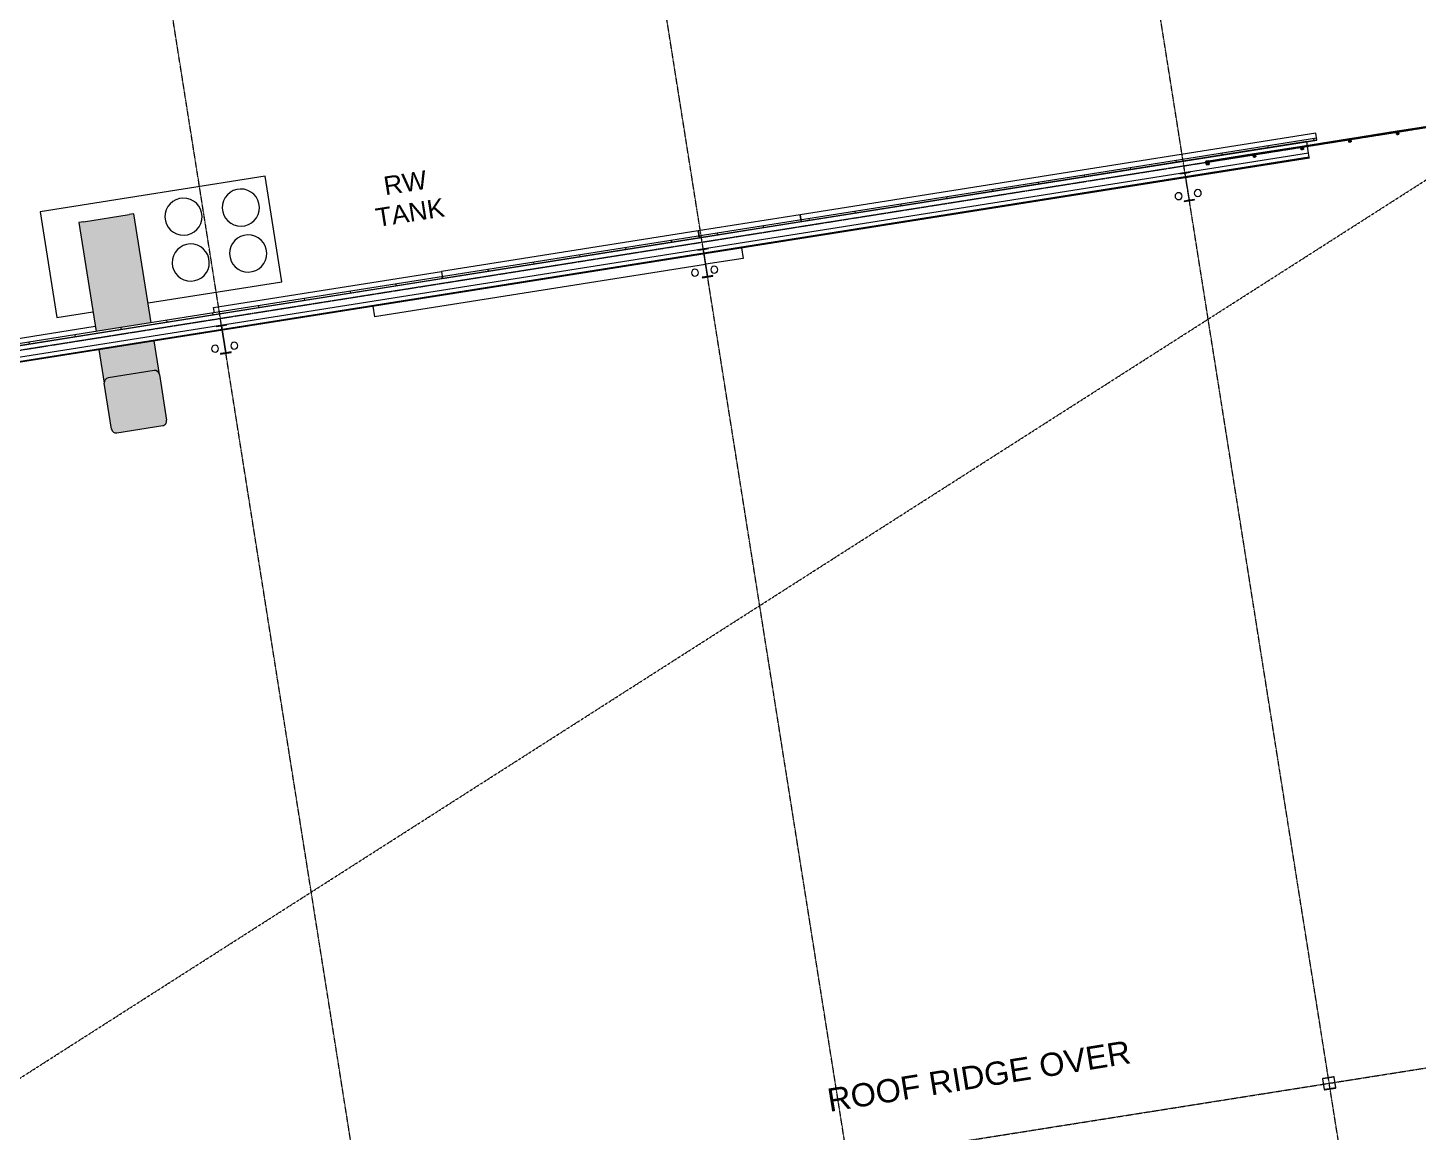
# Model space of a CAD drawing. Header units: millimetres. Extents: x -2355779 to -2216356, y 3874558 to 4068437.
# Drawn here: x -2267916 to -2237985, y 4030861 to 4054641 of the extents above; entities that cross this region are included whole.
import ezdxf

# ---------------------------------------------------------------- set-up
doc = ezdxf.new("R2010")
doc.units = ezdxf.units.MM
for name, pattern in [('Dash Tight', [1.2, 0.6, -0.6]), ('Grid Line', [21, 12, -3, 3, -3]), ('Overhead', [4, 2.5, -1.5])]:
    doc.linetypes.add(name, pattern=pattern)
for name, color, linetype, lineweight in [('A-DETL', 90, 'Continuous', 18), ('A-DETL-GENF', 92, 'Continuous', 5), ('A-FLOR-OVHD', 1, 'Overhead', 13), ('A-GENM', 13, 'Continuous', 5), ('A-GLAZ-CURT', 52, 'Continuous', 5), ('A-GLAZ-CWMG', 51, 'Continuous', 5), ('A-WALL', 113, 'Continuous', 5), ('A-WALL-FNSH', 113, 'Continuous', 13), ('A-WALL-PATT', 111, 'Continuous', 13), ('G-ANNO-TEXT', 231, 'Continuous', 5), ('P-SANR-FIXT', 6, 'Continuous', 5), ('S-BEAM', 12, 'Continuous', 5), ('S-COLS', 52, 'Continuous', 5), ('S-GRID', 1, 'Continuous', 5)]:
    doc.layers.add(name, color=color, linetype=linetype, lineweight=lineweight)
doc.styles.add('Arial', font='arial.ttf', dxfattribs={"height": 500})
doc.styles.add('Arial_3', font='arial.ttf', dxfattribs={"height": 400})
pattern_1 = [(270, (0, 0.5), (-15, -9e-16), [])]

# ---------------------------------------------------------------- blocks, each defined once
blk = doc.blocks.new('Structural Framing 14 - Structural Framing 1-1145661-GA - Part B 6m')
at = {"layer": 'S-BEAM', "lineweight": 13}
for p, q in [((-2242892, 4051539), (-2243119, 4051503)), ((-2243119, 4051503), (-2243118, 4051493)), ((-2243118, 4051493), (-2243009, 4051510)), ((-2243009, 4051510), (-2242917, 4050927)), ((-2242999, 4051512), (-2242891, 4051529)), ((-2242907, 4050929), (-2242999, 4051512)), ((-2242891, 4051529), (-2242892, 4051539)), ((-2242917, 4050927), (-2243026, 4050910)), ((-2243026, 4050910), (-2243024, 4050900)), ((-2243024, 4050900), (-2242797, 4050936)), ((-2242798, 4050946), (-2242907, 4050929)), ((-2242797, 4050936), (-2242798, 4050946))]:
    blk.add_line(p, q, dxfattribs=at)
blk = doc.blocks.new('Mechanical - Condensers - Mechanical - Condensers-1249279-GA - Part B 6m')
at = {"layer": 'A-GENM'}
h = blk.add_hatch(color=256, dxfattribs=at)
h.paths.add_polyline_path([(-2266187, 4047104), (-2265199, 4047261), (-2265298, 4047885), (-2266285, 4047728), (-2266198, 4047177)])
h.paths.add_polyline_path([(-2266347, 4048117), (-2265359, 4048274), (-2265731, 4050619), (-2266718, 4050462), (-2266358, 4048186)])
h = blk.add_hatch(color=256, dxfattribs=at)
h.paths.add_polyline_path([(-2265084, 4047177), (-2265199, 4047900), (-2265298, 4047885), (-2265199, 4047260), (-2265170, 4047260), (-2265147, 4047255), (-2265124, 4047243), (-2265106, 4047225), (-2265092, 4047202)])
h.paths.add_polyline_path([(-2265359, 4048274), (-2265261, 4048289), (-2265632, 4050634), (-2265731, 4050619), (-2265370, 4048342)])
h = blk.add_hatch(color=256, dxfattribs=at)
h.paths.add_polyline_path([(-2266270, 4046990), (-2266270, 4047019), (-2266264, 4047041), (-2266252, 4047064), (-2266234, 4047083), (-2266212, 4047097), (-2266187, 4047104), (-2266285, 4047728), (-2266384, 4047713), (-2266270, 4046994)])
h.paths.add_polyline_path([(-2266446, 4048102), (-2266347, 4048117), (-2266718, 4050462), (-2266817, 4050447), (-2266459, 4048186)])
blk.add_hatch(color=256, dxfattribs=at).paths.add_polyline_path([(-2266025, 4045918), (-2265999, 4045919), (-2265011, 4046075), (-2264986, 4046083), (-2264964, 4046096), (-2264946, 4046115), (-2264933, 4046138), (-2264927, 4046164), (-2264928, 4046190), (-2265084, 4047177), (-2265092, 4047202), (-2265106, 4047225), (-2265124, 4047243), (-2265147, 4047255), (-2265173, 4047261), (-2265199, 4047260), (-2266187, 4047104), (-2266212, 4047097), (-2266234, 4047083), (-2266252, 4047064), (-2266264, 4047041), (-2266270, 4047016), (-2266270, 4046990), (-2266113, 4046002), (-2266106, 4045977), (-2266092, 4045955), (-2266073, 4045937), (-2266050, 4045924)])
for p, q in [((-2262808, 4051444), (-2267648, 4050677)), ((-2262448, 4049172), (-2262808, 4051444)), ((-2267648, 4050677), (-2267288, 4048405)), ((-2266718, 4050462), (-2265731, 4050619)), ((-2265632, 4050634), (-2265731, 4050619)), ((-2265261, 4048289), (-2265632, 4050634)), ((-2266718, 4050462), (-2266817, 4050447)), ((-2266817, 4050447), (-2266446, 4048102)), ((-2265328, 4048716), (-2262448, 4049172)), ((-2267288, 4048405), (-2266513, 4048528)), ((-2265084, 4047177), (-2265199, 4047900)), ((-2266384, 4047713), (-2266270, 4046990)), ((-2265199, 4047260), (-2266187, 4047104)), ((-2266113, 4046002), (-2266270, 4046990)), ((-2265084, 4047177), (-2264928, 4046190)), ((-2265999, 4045919), (-2265011, 4046075))]:
    blk.add_line(p, q, dxfattribs=at)
for centre, radius, start, end in [((-2263330, 4050769), 400, 350.0003, 170.0003), ((-2264564, 4050574), 400, 350.0003, 170.0003), ((-2263330, 4050769), 400, 170.0003, 350.0003), ((-2264564, 4050574), 400, 170.0003, 350.0003), ((-2264408, 4049586), 400, 350.0003, 170.0003), ((-2263173, 4049782), 400, 350.0003, 170.0003), ((-2264408, 4049586), 400, 170.0003, 350.0003), ((-2263173, 4049782), 400, 170.0003, 350.0003), ((-2265183, 4047162), 100, 9.0003, 99.0003), ((-2266171, 4047005), 100, 99.0003, 189.0003), ((-2265027, 4046174), 100, 279.0003, 9.0003), ((-2266015, 4046018), 100, 189.0003, 279.0003)]:
    blk.add_arc(centre, radius, start, end, dxfattribs=at)
blk = doc.blocks.new('Structural Framing 23 - Structural Framing 1-1264781-GA - Part B 6m')
at = {"layer": 'S-BEAM', "lineweight": 13}
for p, q in [((-2263634, 4048254), (-2263861, 4048218)), ((-2263861, 4048218), (-2263859, 4048208)), ((-2263859, 4048208), (-2263751, 4048225)), ((-2263751, 4048225), (-2263658, 4047642)), ((-2263741, 4048226), (-2263632, 4048244)), ((-2263648, 4047644), (-2263741, 4048226)), ((-2263632, 4048244), (-2263634, 4048254)), ((-2263658, 4047642), (-2263767, 4047625)), ((-2263767, 4047625), (-2263765, 4047615)), ((-2263765, 4047615), (-2263538, 4047651)), ((-2263540, 4047661), (-2263648, 4047644)), ((-2263538, 4047651), (-2263540, 4047661))]:
    blk.add_line(p, q, dxfattribs=at)
blk = doc.blocks.new('Structural Framing 24 - Structural Framing 1-1264814-GA - Part B 6m')
at = {"layer": 'S-BEAM', "lineweight": 13}
for p, q in [((-2253263, 4049896), (-2253490, 4049860)), ((-2253490, 4049860), (-2253489, 4049850)), ((-2253489, 4049850), (-2253380, 4049867)), ((-2253380, 4049867), (-2253288, 4049285)), ((-2253370, 4049869), (-2253261, 4049886)), ((-2253278, 4049286), (-2253370, 4049869)), ((-2253261, 4049886), (-2253263, 4049896)), ((-2253288, 4049285), (-2253396, 4049268)), ((-2253396, 4049268), (-2253395, 4049258)), ((-2253395, 4049258), (-2253168, 4049294)), ((-2253169, 4049304), (-2253278, 4049286)), ((-2253168, 4049294), (-2253169, 4049304))]:
    blk.add_line(p, q, dxfattribs=at)
blk = doc.blocks.new('Downpipe - Straight - 01 - 150D-1493271-GA - Part B 6m')
at = {"layer": 'P-SANR-FIXT'}
for start, end in [(0, 180), (360, 180), (180, 0), (180, 360)]:
    blk.add_arc((-40, 100), 75, start, end, dxfattribs=at)
blk = doc.blocks.new('SHS-Square Hollow Section-Column - 250x250xSHS-V49-GA - Part B 6m')
at = {"layer": 'S-COLS'}
h = blk.add_hatch(dxfattribs=at)
h.set_pattern_fill('FP_49', color=256, style=0, pattern_type=2)
h.set_pattern_definition([(36, (1581568.24, -4332681.8), (-418.03287, 575.37289), []), (36, (1581687.45, -4331929.2), (-418.03287, 575.37289), [])])
h.paths.add_polyline_path([(115, -125), (122, -122), (125, -115), (119, -119)])
h.paths.add_polyline_path([(-115, -125), (115, -125), (115, -120), (-115, -120)])
h.paths.add_polyline_path([(-115, -125), (-119, -119), (-125, -115), (-122, -122)])
h.paths.add_polyline_path([(-125, 115), (-119, 119), (-115, 125), (-122, 122)])
h.paths.add_polyline_path([(-125, -115), (-120, -115), (-120, 115), (-125, 115)])
h.paths.add_polyline_path([(125, 115), (122, 122), (115, 125), (119, 119)])
h.paths.add_polyline_path([(120, -115), (125, -115), (125, 115), (120, 115)])
h.paths.add_polyline_path([(-115, 120), (115, 120), (115, 125), (-115, 125)])
at = {"layer": 'S-COLS', "lineweight": 15}
for p, q in [((-125, 115), (-125, -115)), ((-120, -115), (-120, 115)), ((115, 125), (-115, 125)), ((-115, 120), (115, 120)), ((120, 115), (120, -115)), ((125, -115), (125, 115)), ((115, -120), (-115, -120)), ((-115, -125), (115, -125))]:
    blk.add_line(p, q, dxfattribs=at)
for centre, radius, start, end in [((-115, 115), 10, 90, 180), ((-115, 115), 5, 90, 180), ((115, 115), 10, 360, 90), ((115, 115), 5, 0, 90), ((-115, -115), 10, 180, 270), ((-115, -115), 5, 180, 270), ((115, -115), 5, 270, 0), ((115, -115), 10, 270, 360)]:
    blk.add_arc(centre, radius, start, end, dxfattribs=at)
blk = doc.blocks.new('Generic Models 19 - Generic Models 13-2245973-GA - Part B 6m')
at = {"layer": 'A-GENM', "lineweight": 13}
for p, q in [((-2240157, 4052163), (-2251255, 4050405)), ((-2240133, 4052015), (-2240157, 4052163)), ((-2251232, 4050257), (-2240133, 4052015)), ((-2251255, 4050405), (-2253448, 4050058)), ((-2253424, 4049910), (-2251232, 4050257)), ((-2251232, 4050257), (-2251255, 4050405)), ((-2251255, 4050405), (-2251232, 4050257)), ((-2253448, 4050058), (-2258979, 4049182)), ((-2253448, 4050058), (-2253424, 4049910)), ((-2253424, 4049910), (-2253448, 4050058)), ((-2258956, 4049034), (-2253424, 4049910)), ((-2258979, 4049182), (-2258956, 4049034))]:
    blk.add_line(p, q, dxfattribs=at)
at = {"layer": 'A-GENM'}
for p, q in [((-2263883, 4048405), (-2258979, 4049182)), ((-2263866, 4048294), (-2263883, 4048405)), ((-2274739, 4046686), (-2266430, 4048002))]:
    blk.add_line(p, q, dxfattribs=at)
blk = doc.blocks.new('Rectangular Mullion - DPANMF BT1-1105306-GA - Part B 6m')
at = {"layer": 'A-DETL-GENF'}
for p, q in [((45, 67), (-13, 67)), ((-13, 67), (-13, -7)), ((-11, 46), (-11, 65)), ((-11, 65), (46, 65)), ((0, 46), (-11, 46)), ((-11, 20), (-11, 45)), ((-11, 45), (-1, 45)), ((-1, 20), (-11, 20)), ((-11, -5), (-11, 19)), ((-11, 19), (-1, 19)), ((-2, 4), (-8, 4)), ((-8, 4), (-8, -5)), ((-6, -14), (-6, 2)), ((-6, 2), (-3, 2)), ((-2, 42), (-4, 41)), ((-4, 40), (15, 40)), ((-4, 24), (-2, 22)), ((15, 24), (-4, 24)), ((-4, 1), (-4, -2)), ((-3, 2), (-3, -1)), ((-3, -2), (-3, 1)), ((-2, 0), (-2, 4)), ((-1, 45), (-1, 42)), ((1, 41), (-1, 41)), ((-1, 23), (-1, 20)), ((-1, 23), (1, 23)), ((-1, 19), (-1, 14)), ((-1, 14), (0, 14)), ((0, 42), (0, 46)), ((0, 14), (0, 22)), ((1, 44), (1, 41)), ((1, 23), (1, 20)), ((2, 41), (2, 44)), ((15, 41), (2, 41)), ((2, 20), (2, 23)), ((2, 23), (15, 23)), ((44, 33), (25, 33)), ((25, 31), (44, 31)), ((45, 12), (37, 12)), ((37, 12), (37, 11)), ((37, 11), (47, 11)), ((47, 65), (42, 65)), ((42, 65), (42, 63)), ((42, 63), (45, 63)), ((45, 63), (45, 34)), ((45, 30), (45, 12)), ((47, 11), (47, 65)), ((-13, -7), (-8, -7)), ((-8, -5), (-11, -5)), ((-8, -7), (-8, -16)), ((-8, -16), (-2, -16)), ((-4, -14), (-6, -14)), ((-4, -2), (-4, -3)), ((-4, -3), (-4, -12)), ((-3, -12), (-2, -12)), ((-2, -11), (-2, -2)), ((-1, -11), (-2, -11)), ((-2, -12), (-2, -16)), ((-2, -16), (-2, -13)), ((-2, -16), (46, -16)), ((0, -14), (0, -12)), ((44, -14), (0, -14)), ((44, -1), (42, -6)), ((43, -6), (44, -1)), ((43, -12), (43, -11)), ((43, -11), (46, -11)), ((46, -6), (44, -7)), ((46, -11), (44, -11)), ((44, -11), (44, -14)), ((48, 0), (46, -6)), ((46, -16), (46, -11)), ((46, -11), (46, -12))]:
    blk.add_line(p, q, dxfattribs=at)
for centre, radius, start, end in [((-4, 40), 0.3, 120, 270), ((-4, 24), 0.3, 90, 240), ((-3, 0), 0.834, 236.0388, 360), ((1, 44), 0.5, 360, 180), ((1, 20), 0.5, 180, 360), ((15, 32), 9.2, 9.8791, 91.6261), ((15, 32), 8, 270, 91.7438), ((15, 32), 9.2, 270, 350.121), ((25, 34), 1, 189.8791, 270), ((25, 30), 1, 90, 170.121), ((44, 34), 1, 270, 0), ((44, 30), 1, 0, 90), ((-3, -12), 0.5, 180, 270), ((-4, -14), 0.5, 270, 360), ((-2, -11), 0.5, 180, 270), ((-1, -12), 0.7, 360, 90), ((35, -1), 0.4, 40.5832, 186.9264), ((46, 0), 11.6, 183.4449, 257.2858), ((82, 37), 59.8, 218.9937, 226.1468), ((41, -6), 0.88, 222.5702, 338.0118), ((44, -6), 0.48, 168.5298, 286.4274), ((44, -1), 0.32, 348.5298, 158.0118), ((44, -10), 3.39, 323.7277, 346.2387), ((48, -1), 0.4, 353.5953, 160.3625), ((10, -1), 39.1, 346.2387, 0.9519)]:
    blk.add_arc(centre, radius, start, end, dxfattribs=at)
for points, knots in [([(-3, 1), (-3, 1), (-3, 1), (-4, 1), (-4, 1), (-4, 1), (-4, 1), (-4, 1), (-4, 1)], [0, 0, 0, 0, 0.125, 0.25, 0.5, 0.666667, 0.833333, 1, 1, 1, 1]), ([(-1, 41), (-1, 41), (-1, 42), (-1, 42), (-1, 42), (-1, 42), (-2, 42), (-2, 42)], [0, 0, 0, 0, 0.125, 0.25, 0.375, 0.625, 1, 1, 1, 1]), ([(-2, 22), (-2, 22), (-2, 22), (-1, 22), (-1, 22), (-1, 23), (-1, 23), (-1, 23)], [0, 0, 0, 0, 0.25, 0.5, 0.75, 0.875, 1, 1, 1, 1]), ([(-1, 42), (-1, 41), (-1, 41), (-1, 41), (-1, 41), (-1, 41), (-1, 41), (0, 42), (0, 42), (0, 42), (0, 42), (0, 42), (0, 42)], [0, 0, 0, 0, 0.083333, 0.1875, 0.291667, 0.375, 0.458333, 0.583333, 0.666667, 0.75, 0.875, 1, 1, 1, 1]), ([(0, 22), (0, 22), (0, 22), (0, 23), (0, 23), (-1, 23), (-1, 23), (-1, 23), (-1, 23), (-1, 23), (-1, 23)], [0, 0, 0, 0, 0.333333, 0.416667, 0.5, 0.583333, 0.666667, 0.75, 0.84375, 1, 1, 1, 1]), ([(46, 65), (46, 65), (46, 65), (46, 65), (46, 65), (46, 65), (46, 65), (46, 65), (46, 66), (46, 66), (46, 66), (46, 67), (46, 67), (45, 67), (45, 67), (45, 67)], [0, 0, 0, 0, 0.041667, 0.104167, 0.177083, 0.239583, 0.333333, 0.416667, 0.5, 0.666667, 0.729167, 0.791667, 0.84375, 0.90625, 1, 1, 1, 1]), ([(-2, -13), (-2, -13), (-2, -12), (-2, -12), (-3, -13), (-3, -13), (-3, -13), (-3, -13), (-3, -13), (-4, -13), (-4, -13), (-4, -14), (-4, -14), (-4, -14)], [0, 0, 0, 0, 0.072917, 0.1875, 0.291667, 0.5, 0.583333, 0.666667, 0.729167, 0.791667, 0.854167, 0.916667, 1, 1, 1, 1]), ([(-2, -2), (-2, -2), (-2, -2), (-2, -2), (-2, -2), (-3, -2), (-3, -2), (-3, -2), (-3, -2), (-3, -2)], [0, 0, 0, 0, 0.111111, 0.222222, 0.333333, 0.444444, 0.555556, 0.708333, 1, 1, 1, 1]), ([(46, -12), (46, -12), (46, -12), (46, -13), (46, -12), (46, -12), (47, -12), (47, -12), (47, -12)], [0, 0, 0, 0, 0.147059, 0.294118, 0.411765, 0.588235, 0.823529, 1, 1, 1, 1])]:
    blk.add_open_spline(points, degree=3, knots=knots, dxfattribs=at)
blk = doc.blocks.new('Rectangular Mullion - Frame_Framed Facade_Danpal_DPANMF BT1-2873973-GA - Part B 6m')
at = {"layer": 'A-GLAZ-CWMG'}
for p, q in [((-60, 57), (-60, 55)), ((-60, 1), (-13, 1)), ((-13, 1), (-13, -24)), ((-57, -21), (-59, -21)), ((-59, -21), (-59, -26)), ((-57, -24), (-57, -21)), ((-11, -26), (-5, -26)), ((-5, -17), (0, -17)), ((-5, -26), (-5, -17))]:
    blk.add_line(p, q, dxfattribs=at)
blk = doc.blocks.new('MulticellPanel_Polycarbonate_Danpal_1040w - Grey-V85-GA - Part B 6m')
at = {"layer": 'A-GENM'}
h = blk.add_hatch(dxfattribs=at)
h.set_pattern_fill('FP_52', color=256, style=0, pattern_type=2)
h.set_pattern_definition(pattern_1)
h.paths.add_polyline_path([(519, -2), (517, -2), (519, -2)])
h.paths.add_polyline_path([(519, 8), (519, 9), (517, 16)])
for p, q in [((520, 9), (520, 13)), ((520, 13), (520, 9)), ((515, -6), (513, -6)), ((513, -6), (515, -11)), ((515, -11), (513, -6)), ((513, -6), (515, -6)), ((515, -11), (513, -10)), ((513, -10), (514, -14)), ((514, -14), (513, -10)), ((513, -10), (515, -11)), ((516, -15), (519, -15)), ((519, -15), (516, -15))]:
    blk.add_line(p, q, dxfattribs=at)
for centre, radius, start, end in [((517, 13), 3, 360, 75), ((517, 13), 3, 0, 75), ((520, 8), 1.2, 90.0002, 150.0001), ((520, 8), 1.2, 90.0002, 150.0001), ((520, 8), 1.2, 195, 239.9999), ((520, 8), 1.2, 195, 239.9999), ((511, -2), 2, 21.2136, 76.2427), ((511, -2), 2, 34.9709, 76.2427), ((516, -14), 1.5, 206.8391, 270), ((516, -14), 1.5, 206.8391, 270), ((520, -3), 1.2, 135.0001, 150.0001), ((520, -3), 1.2, 135.0001, 150.0001), ((520, -3), 1.2, 195, 239.9999), ((520, -3), 1.2, 195, 239.9999), ((519, -14), 1.5, 270, 0), ((519, -14), 1.5, 270, 0)]:
    blk.add_arc(centre, radius, start, end, dxfattribs=at)
blk = doc.blocks.new('MulticellPanel_Polycarbonate_Danpal_1040w - Grey-V86-GA - Part B 6m')
at = {"layer": 'A-GENM'}
h = blk.add_hatch(dxfattribs=at)
h.set_pattern_fill('FP_52', color=256, style=0, pattern_type=2)
h.set_pattern_definition(pattern_1)
h.paths.add_polyline_path([(-513, -1), (-514, 0), (-515, 1)])
h.paths.add_polyline_path([(519, -2), (517, -2), (519, -2)])
h.paths.add_polyline_path([(519, 8), (519, 9), (517, 16)])
for p, q in [((-520, 13), (-520, 9)), ((-520, 9), (-520, 13)), ((520, 9), (520, 13)), ((520, 13), (520, 9)), ((-519, -15), (-516, -15)), ((-516, -15), (-519, -15)), ((-515, -11), (-513, -6)), ((-513, -6), (-515, -6)), ((-515, -6), (-513, -6)), ((-513, -6), (-515, -11)), ((-513, -10), (-515, -11)), ((-515, -11), (-513, -10)), ((-514, -14), (-513, -10)), ((-513, -10), (-514, -14)), ((515, -6), (513, -6)), ((513, -6), (515, -11)), ((515, -11), (513, -6)), ((513, -6), (515, -6)), ((515, -11), (513, -10)), ((513, -10), (514, -14)), ((514, -14), (513, -10)), ((513, -10), (515, -11)), ((516, -15), (519, -15)), ((519, -15), (516, -15))]:
    blk.add_line(p, q, dxfattribs=at)
for centre, radius, start, end in [((-517, 13), 3, 105, 180), ((-517, 13), 3, 105, 180), ((-520, 8), 1.2, 15, 89.9998), ((-520, 8), 1.2, 15, 89.9998), ((-520, 8), 1.2, 285.0002, 330.0001), ((-520, 8), 1.2, 285.0002, 330.0001), ((517, 13), 3, 360, 75), ((517, 13), 3, 0, 75), ((520, 8), 1.2, 90.0002, 150.0001), ((520, 8), 1.2, 90.0002, 150.0001), ((520, 8), 1.2, 195, 239.9999), ((520, 8), 1.2, 195, 239.9999), ((-520, -3), 1.2, 285.0002, 330.0001), ((-520, -3), 1.2, 285.0002, 330.0001), ((-519, -14), 1.5, 180, 270), ((-519, -14), 1.5, 180, 270), ((-520, -3), 1.2, 15, 59.9999), ((-520, -3), 1.2, 15, 59.9999), ((-516, -14), 1.5, 270, 333.1609), ((-516, -14), 1.5, 270, 333.1609), ((-511, -2), 2, 90, 158.7864), ((-511, -2), 2, 90, 145.0291), ((511, -2), 2, 21.2136, 76.2427), ((511, -2), 2, 34.9709, 76.2427), ((516, -14), 1.5, 206.8391, 270), ((516, -14), 1.5, 206.8391, 270), ((520, -3), 1.2, 135.0001, 150.0001), ((520, -3), 1.2, 135.0001, 150.0001), ((520, -3), 1.2, 195, 239.9999), ((520, -3), 1.2, 195, 239.9999), ((519, -14), 1.5, 270, 0), ((519, -14), 1.5, 270, 0)]:
    blk.add_arc(centre, radius, start, end, dxfattribs=at)
blk = doc.blocks.new('MulticellPanel_Polycarbonate_Danpal_1040w - Grey-V87-GA - Part B 6m')
at = {"layer": 'A-GENM'}
h = blk.add_hatch(dxfattribs=at)
h.set_pattern_fill('FP_52', color=256, style=0, pattern_type=2)
h.set_pattern_definition(pattern_1)
h.paths.add_polyline_path([(-513, -1), (-514, 0), (-515, 1)])
for p, q in [((-520, 13), (-520, 9)), ((-520, 9), (-520, 13)), ((-519, -15), (-516, -15)), ((-516, -15), (-519, -15)), ((-515, -11), (-513, -6)), ((-513, -6), (-515, -6)), ((-515, -6), (-513, -6)), ((-513, -6), (-515, -11)), ((-513, -10), (-515, -11)), ((-515, -11), (-513, -10)), ((-514, -14), (-513, -10)), ((-513, -10), (-514, -14))]:
    blk.add_line(p, q, dxfattribs=at)
for centre, radius, start, end in [((-517, 13), 3, 105, 180), ((-517, 13), 3, 105, 180), ((-520, 8), 1.2, 15, 89.9998), ((-520, 8), 1.2, 15, 89.9998), ((-520, 8), 1.2, 285.0002, 330.0001), ((-520, 8), 1.2, 285.0002, 330.0001), ((-520, -3), 1.2, 285.0002, 330.0001), ((-520, -3), 1.2, 285.0002, 330.0001), ((-519, -14), 1.5, 180, 270), ((-519, -14), 1.5, 180, 270), ((-520, -3), 1.2, 15, 59.9999), ((-520, -3), 1.2, 15, 59.9999), ((-516, -14), 1.5, 270, 333.1609), ((-516, -14), 1.5, 270, 333.1609), ((-511, -2), 2, 90, 158.7864), ((-511, -2), 2, 90, 145.0291), ((511, -2), 2, 48.7282, 76.2427), ((511, -2), 2, 48.7282, 76.2427)]:
    blk.add_arc(centre, radius, start, end, dxfattribs=at)
blk = doc.blocks.new('MulticellPanel_Polycarbonate_Danpal_1040w - Grey-2873977-GA - Part B 6m')
at = {"layer": 'A-GENM'}
h = blk.add_hatch(dxfattribs=at)
h.set_pattern_fill('FP_81', color=256, style=0, pattern_type=2)
h.set_pattern_definition([(81, (1580554.66, -4352682.2), (-790.15067, 125.14757), []), (171, (1580554.66, -4352682.2), (-125.14757, -790.15067), [])])
h.paths.add_polyline_path([(-515, -6), (-513, -1), (-519, -3)])
h.paths.add_polyline_path([(-520, -13), (-515, -11), (-515, -6), (-520, -4), (-520, -13)])
h.paths.add_polyline_path([(-520, -2), (-513, -1), (-520, 7)])
h.paths.add_polyline_path([(-511, 0), (511, 0), (519, 8), (517, 16), (-517, 16), (-519, 8)])
h.paths.add_polyline_path([(515, -6), (519, -3), (513, -1)])
h.paths.add_polyline_path([(520, -14), (520, -4), (515, -6), (515, -11)])
h.paths.add_polyline_path([(513, -1), (520, -2), (520, 7)])
for p, q in [((-520, 13), (-520, 9)), ((-520, 7), (-520, -2)), ((517, 16), (-517, 16)), ((520, 9), (520, 13)), ((520, -2), (520, 7)), ((-520, -4), (-520, -13)), ((-519, -15), (-516, -15)), ((-515, -6), (-513, -1)), ((-515, -11), (-513, -6)), ((-513, -6), (-515, -6)), ((-513, -10), (-515, -11)), ((-514, -13), (-513, -10)), ((-511, 0), (511, 0)), ((513, -1), (515, -6)), ((515, -6), (513, -6)), ((513, -6), (515, -11)), ((515, -11), (513, -10)), ((513, -10), (514, -14)), ((516, -15), (519, -15)), ((520, -14), (520, -4))]:
    blk.add_line(p, q, dxfattribs=at)
for centre, radius, start, end in [((-517, 13), 3, 90, 180), ((-520, 8), 1.2, 270.0002, 89.9998), ((517, 13), 3, 360, 90), ((520, 8), 1.2, 90.0002, 269.9998), ((-520, -3), 1.2, 270.0002, 89.9998), ((-519, -14), 1.5, 225, 270), ((-516, -14), 1.5, 270, 333.1609), ((-511, -2), 2, 90, 158.7864), ((511, -2), 2, 21.2136, 90), ((516, -14), 1.5, 206.8391, 270), ((520, -3), 1.2, 90.0002, 269.9998), ((519, -14), 1.5, 270, 0)]:
    blk.add_arc(centre, radius, start, end, dxfattribs=at)
blk = doc.blocks.new('MulticellPanel_Polycarbonate_Danpal_1040w - Grey-V88-GA - Part B 6m')
at = {"layer": 'A-GENM'}
h = blk.add_hatch(dxfattribs=at)
h.set_pattern_fill('FP_82', color=256, style=0, pattern_type=2)
h.set_pattern_definition([(81, (1579514.66, -4352682.2), (-790.15067, 125.14757), []), (171, (1579514.66, -4352682.2), (-125.14757, -790.15067), [])])
h.paths.add_polyline_path([(-515, -6), (-513, -1), (-519, -3)])
h.paths.add_polyline_path([(-520, -14), (-515, -11), (-515, -6), (-520, -4)])
h.paths.add_polyline_path([(-520, -2), (-513, -1), (-520, 7)])
h.paths.add_polyline_path([(-511, 0), (511, 0), (519, 8), (517, 16), (-517, 16), (-519, 8)])
h.paths.add_polyline_path([(515, -6), (519, -3), (513, -1)])
h.paths.add_polyline_path([(520, -14), (520, -4), (515, -6), (515, -11)])
h.paths.add_polyline_path([(513, -1), (520, -2), (520, 7)])
for p, q in [((-520, 13), (-520, 9)), ((-520, 7), (-520, -2)), ((517, 16), (-517, 16)), ((520, 9), (520, 13)), ((520, -2), (520, 7)), ((-520, -4), (-520, -14)), ((-519, -15), (-516, -15)), ((-515, -6), (-513, -1)), ((-515, -11), (-513, -6)), ((-513, -6), (-515, -6)), ((-513, -10), (-515, -11)), ((-514, -14), (-513, -10)), ((-511, 0), (511, 0)), ((513, -1), (515, -6)), ((515, -6), (513, -6)), ((513, -6), (515, -11)), ((515, -11), (513, -10)), ((513, -10), (514, -14)), ((516, -15), (519, -15)), ((520, -14), (520, -4))]:
    blk.add_line(p, q, dxfattribs=at)
for centre, radius, start, end in [((-517, 13), 3, 90, 180), ((-520, 8), 1.2, 270.0002, 89.9998), ((517, 13), 3, 360, 90), ((520, 8), 1.2, 90.0002, 269.9998), ((-520, -3), 1.2, 270.0002, 89.9998), ((-519, -14), 1.5, 180, 270), ((-516, -14), 1.5, 270, 333.1609), ((-511, -2), 2, 90, 158.7864), ((511, -2), 2, 21.2136, 90), ((516, -14), 1.5, 206.8391, 270), ((520, -3), 1.2, 90.0002, 269.9998), ((519, -14), 1.5, 270, 0)]:
    blk.add_arc(centre, radius, start, end, dxfattribs=at)
blk = doc.blocks.new('MulticellPanel_Polycarbonate_Danpal_1040w - Grey-V89-GA - Part B 6m')
at = {"layer": 'A-GENM'}
h = blk.add_hatch(dxfattribs=at)
h.set_pattern_fill('FP_83', color=256, style=0, pattern_type=2)
h.set_pattern_definition([(81, (1578474.66, -4352682.2), (-790.15067, 125.14757), []), (171, (1578474.66, -4352682.2), (-125.14757, -790.15067), [])])
h.paths.add_polyline_path([(-515, -6), (-513, -1), (-519, -3)])
h.paths.add_polyline_path([(-520, -14), (-515, -11), (-515, -6), (-520, -4)])
h.paths.add_polyline_path([(-520, -2), (-513, -1), (-520, 7)])
h.paths.add_polyline_path([(-511, 0), (511, 0), (519, 8), (517, 16), (-517, 16), (-519, 8)])
h.paths.add_polyline_path([(515, -6), (519, -3), (513, -1)])
h.paths.add_polyline_path([(520, -14), (520, -4), (515, -6), (515, -11)])
h.paths.add_polyline_path([(513, -1), (520, -2), (520, 7)])
for p, q in [((-520, 13), (-520, 9)), ((-520, 7), (-520, -2)), ((517, 16), (-517, 16)), ((520, 9), (520, 13)), ((520, -2), (520, 7)), ((-520, -4), (-520, -14)), ((-519, -15), (-516, -15)), ((-515, -6), (-513, -1)), ((-515, -11), (-513, -6)), ((-513, -6), (-515, -6)), ((-513, -10), (-515, -11)), ((-514, -14), (-513, -10)), ((-511, 0), (511, 0)), ((513, -1), (515, -6)), ((515, -6), (513, -6)), ((513, -6), (515, -11)), ((515, -11), (513, -10)), ((513, -10), (514, -14)), ((516, -15), (519, -15)), ((520, -14), (520, -4))]:
    blk.add_line(p, q, dxfattribs=at)
for centre, radius, start, end in [((-517, 13), 3, 90, 180), ((-520, 8), 1.2, 270.0002, 89.9998), ((517, 13), 3, 360, 90), ((520, 8), 1.2, 90.0002, 269.9998), ((-520, -3), 1.2, 270.0002, 89.9998), ((-519, -14), 1.5, 180, 270), ((-516, -14), 1.5, 270, 333.1609), ((-511, -2), 2, 90, 158.7864), ((511, -2), 2, 21.2136, 90), ((516, -14), 1.5, 206.8391, 270), ((520, -3), 1.2, 90.0002, 269.9998), ((519, -14), 1.5, 270, 0)]:
    blk.add_arc(centre, radius, start, end, dxfattribs=at)
blk = doc.blocks.new('MulticellPanel_Polycarbonate_Danpal_1040w - Grey-V90-GA - Part B 6m')
at = {"layer": 'A-GENM'}
h = blk.add_hatch(dxfattribs=at)
h.set_pattern_fill('FP_84', color=256, style=0, pattern_type=2)
h.set_pattern_definition([(81, (1577434.66, -4352682.2), (-790.15067, 125.14757), []), (171, (1577434.66, -4352682.2), (-125.14757, -790.15067), [])])
h.paths.add_polyline_path([(-515, -6), (-513, -1), (-519, -3)])
h.paths.add_polyline_path([(-520, -14), (-515, -11), (-515, -6), (-520, -4)])
h.paths.add_polyline_path([(-520, -2), (-513, -1), (-520, 7)])
h.paths.add_polyline_path([(-511, 0), (511, 0), (519, 8), (517, 16), (-517, 16), (-519, 8)])
h.paths.add_polyline_path([(515, -6), (519, -3), (513, -1)])
h.paths.add_polyline_path([(520, -14), (520, -4), (515, -6), (515, -11)])
h.paths.add_polyline_path([(513, -1), (520, -2), (520, 7)])
for p, q in [((-520, 13), (-520, 9)), ((-520, 7), (-520, -2)), ((517, 16), (-517, 16)), ((520, 9), (520, 13)), ((520, -2), (520, 7)), ((-520, -4), (-520, -14)), ((-519, -15), (-516, -15)), ((-515, -6), (-513, -1)), ((-515, -11), (-513, -6)), ((-513, -6), (-515, -6)), ((-513, -10), (-515, -11)), ((-514, -14), (-513, -10)), ((-511, 0), (511, 0)), ((513, -1), (515, -6)), ((515, -6), (513, -6)), ((513, -6), (515, -11)), ((515, -11), (513, -10)), ((513, -10), (514, -14)), ((516, -15), (519, -15)), ((520, -14), (520, -4))]:
    blk.add_line(p, q, dxfattribs=at)
for centre, radius, start, end in [((-517, 13), 3, 90, 180), ((-520, 8), 1.2, 270.0002, 89.9998), ((517, 13), 3, 360, 90), ((520, 8), 1.2, 90.0002, 269.9998), ((-520, -3), 1.2, 270.0002, 89.9998), ((-519, -14), 1.5, 180, 270), ((-516, -14), 1.5, 270, 333.1609), ((-511, -2), 2, 90, 158.7864), ((511, -2), 2, 21.2136, 90), ((516, -14), 1.5, 206.8391, 270), ((520, -3), 1.2, 90.0002, 269.9998), ((519, -14), 1.5, 270, 0)]:
    blk.add_arc(centre, radius, start, end, dxfattribs=at)
blk = doc.blocks.new('MulticellPanel_Polycarbonate_Danpal_1040w - Grey-V91-GA - Part B 6m')
at = {"layer": 'A-GENM'}
h = blk.add_hatch(dxfattribs=at)
h.set_pattern_fill('FP_85', color=256, style=0, pattern_type=2)
h.set_pattern_definition([(81, (1576394.66, -4352682.2), (-790.15067, 125.14757), []), (171, (1576394.66, -4352682.2), (-125.14757, -790.15067), [])])
h.paths.add_polyline_path([(-515, -6), (-513, -1), (-519, -3)])
h.paths.add_polyline_path([(-520, -14), (-515, -11), (-515, -6), (-520, -4)])
h.paths.add_polyline_path([(-520, -2), (-513, -1), (-520, 7)])
h.paths.add_polyline_path([(-511, 0), (511, 0), (519, 8), (517, 16), (-517, 16), (-519, 8)])
h.paths.add_polyline_path([(515, -6), (519, -3), (513, -1)])
h.paths.add_polyline_path([(520, -14), (520, -4), (515, -6), (515, -11), (519, -13)])
h.paths.add_polyline_path([(513, -1), (520, -2), (520, 7)])
for p, q in [((-520, 13), (-520, 9)), ((-520, 7), (-520, -2)), ((517, 16), (-517, 16)), ((520, -2), (520, 7)), ((-520, -4), (-520, -14)), ((-519, -15), (-516, -15)), ((-515, -6), (-513, -1)), ((-515, -11), (-513, -6)), ((-513, -6), (-515, -6)), ((-513, -10), (-515, -11)), ((-514, -14), (-513, -10)), ((-511, 0), (511, 0)), ((513, -1), (515, -6)), ((515, -6), (513, -6)), ((513, -6), (515, -11)), ((515, -11), (513, -10)), ((513, -10), (514, -14)), ((516, -15), (519, -15)), ((520, -14), (520, -4))]:
    blk.add_line(p, q, dxfattribs=at)
for centre, radius, start, end in [((-517, 13), 3, 90, 180), ((-520, 8), 1.2, 270.0002, 89.9998), ((517, 13), 3, 45, 90), ((520, 8), 1.2, 180, 269.9998), ((-520, -3), 1.2, 270.0002, 89.9998), ((-519, -14), 1.5, 180, 270), ((-516, -14), 1.5, 270, 333.1609), ((-511, -2), 2, 90, 158.7864), ((511, -2), 2, 21.2136, 90), ((516, -14), 1.5, 206.8391, 270), ((520, -3), 1.2, 90.0002, 269.9998), ((519, -14), 1.5, 270, 0)]:
    blk.add_arc(centre, radius, start, end, dxfattribs=at)
blk = doc.blocks.new('Rectangular Mullion - DPAEC50-1105308-GA - Part B 6m')
at = {"layer": 'A-DETL-GENF'}
for p, q in [((24, 54), (-24, 54)), ((-24, 54), (-24, 5)), ((-23, 3), (-18, 3)), ((-22, 7), (-22, 34)), ((-21, 43), (-21, 50)), ((-21, 35), (-18, 35)), ((-17, 7), (-21, 6)), ((-20, 51), (-1, 51)), ((-20, 41), (-20, 43)), ((-15, 18), (-20, 9)), ((-20, 9), (-15, 17)), ((-20, 9), (-20, 7)), ((-20, 8), (-20, 9)), ((-14, 8), (-20, 8)), ((-20, 7), (-14, 7)), ((-17, 40), (-19, 40)), ((-10, 37), (-18, 37)), ((-18, 35), (-18, 22)), ((-16, 22), (-17, 35)), ((-17, 35), (-9, 35)), ((-9, 20), (-14, 20)), ((-14, 19), (-10, 19)), ((-9, 9), (-13, 8)), ((-13, 7), (-7, 9)), ((-8, 2), (-12, 1)), ((-12, 1), (-9, 1)), ((-8, 37), (-9, 37)), ((9, 34), (-9, 34)), ((-9, 34), (-8, 34)), ((-7, 9), (-9, 5)), ((-9, 4), (-7, 4)), ((-8, 36), (-8, 37)), ((-8, 34), (-8, 22)), ((-8, 5), (-6, 10)), ((-6, 10), (-8, 9)), ((-8, 2), (-6, 5)), ((-6, 5), (-8, 5)), ((-7, 4), (-8, 2)), ((-7, 22), (-7, 34)), ((-7, 34), (7, 34)), ((-4, 23), (3, 23)), ((3, 23), (-4, 23)), ((-1, 51), (0, 52)), ((0, 52), (1, 51)), ((1, 51), (20, 51)), ((8, 9), (6, 10)), ((6, 10), (8, 5)), ((8, 5), (6, 5)), ((6, 5), (8, 2)), ((7, 34), (7, 22)), ((9, 5), (7, 9)), ((7, 9), (13, 7)), ((8, 2), (7, 4)), ((7, 4), (9, 4)), ((9, 37), (8, 37)), ((8, 37), (8, 36)), ((8, 22), (8, 34)), ((8, 34), (9, 34)), ((12, 1), (8, 2)), ((9, 35), (17, 35)), ((14, 20), (9, 20)), ((13, 8), (9, 9)), ((9, 1), (12, 1)), ((18, 37), (10, 37)), ((10, 19), (14, 19)), ((20, 8), (14, 8)), ((14, 7), (20, 7)), ((20, 9), (15, 18)), ((15, 17), (20, 9)), ((17, 35), (16, 22)), ((19, 40), (17, 40)), ((21, 6), (17, 7)), ((18, 22), (18, 35)), ((18, 35), (21, 35)), ((18, 3), (23, 3)), ((20, 43), (20, 41)), ((20, 7), (20, 9)), ((20, 9), (20, 8)), ((21, 50), (21, 43)), ((22, 34), (22, 7)), ((24, 5), (24, 54))]:
    blk.add_line(p, q, dxfattribs=at)
for centre, radius, start, end in [((-23, 5), 1, 180, 270), ((-21, 39), 2.1, 75, 15), ((-21, 34), 1, 90, 180), ((-21, 7), 1, 180, 275), ((-20, 50), 1.2, 90, 180), ((-21, 39), 3.7, 75, 100.9055), ((-21, 39), 3.7, 325.4192, 15), ((-9, 28), 6, 90, 178.5709), ((137, 25), 152, 178.5709, 182.4896), ((137, 25), 152, 182.9076, 186.319), ((-9, 28), 5.2, 90, 178.5709), ((137, 25), 151, 178.5709, 181.8369), ((137, 25), 151, 182.064, 186.2791), ((137, 25), 152, 186.7358, 188.8939), ((137, 25), 151, 186.7315, 189.0318), ((-12, 2), 0.975, 188.8939, 275.24), ((-10, 38), 0.706, 289.0493, 354.5477), ((-4, 17), 6.58, 156.7371, 181.8449), ((16, 17), 26.5, 181.8449, 197.5886), ((-9, 36), 1, 270, 360), ((-4, 17), 5.98, 90, 181.8449), ((-4, 17), 6.58, 131.8412, 150.9148), ((16, 17), 25.9, 181.8449, 197.6717), ((-9, 4), 0.4, 157.1611, 284), ((-9, 2), 0.963, 275.24, 334.4387), ((-4, 17), 6.58, 90, 125.1634), ((3, 17), 5.98, 358.1551, 90), ((3, 17), 6.58, 54.8366, 90), ((9, 36), 1, 180, 270), ((3, 17), 6.58, 29.0852, 48.1588), ((-16, 17), 25.9, 342.3283, 358.1551), ((9, 2), 0.963, 205.5613, 264.76), ((10, 38), 0.706, 185.4523, 250.9507), ((9, 28), 6, 1.4287, 89.9792), ((9, 28), 5.2, 1.4291, 90), ((-16, 17), 26.5, 342.4114, 358.1551), ((9, 4), 0.4, 256, 22.8389), ((3, 17), 6.58, 358.1551, 23.2629), ((-137, 25), 151, 350.9682, 353.2685), ((12, 2), 0.975, 264.76, 351.1061), ((-137, 25), 151, 353.7209, 357.936), ((-137, 25), 152, 351.1061, 353.2642), ((-137, 25), 151, 358.1631, 1.4291), ((-137, 25), 152, 353.681, 357.0924), ((-137, 25), 152, 357.5109, 1.4287), ((21, 39), 3.7, 165, 214.5808), ((21, 39), 2.1, 165, 105), ((20, 50), 1.2, 360, 90), ((21, 39), 3.7, 79.0945, 105), ((21, 34), 1, 360, 90), ((21, 7), 1, 265, 360), ((23, 5), 1, 270, 360)]:
    blk.add_arc(centre, radius, start, end, dxfattribs=at)
for points, knots in [([(-18, 22), (-18, 22), (-18, 21), (-17, 21), (-17, 21), (-17, 21), (-17, 22), (-16, 22), (-16, 22), (-16, 22), (-16, 22)], [0, 0, 0, 0, 0.125, 0.25, 0.5, 0.625, 0.75, 0.875, 0.9375, 1, 1, 1, 1]), ([(-18, 3), (-18, 3), (-18, 4), (-18, 4), (-17, 4), (-17, 4), (-17, 4), (-17, 4), (-17, 5), (-17, 5), (-17, 5), (-17, 5), (-16, 6), (-16, 6), (-16, 6), (-16, 6), (-16, 6), (-17, 7), (-17, 7), (-17, 7), (-17, 7)], [0, 0, 0, 0, 0.083333, 0.166667, 0.208333, 0.25, 0.333333, 0.375, 0.416667, 0.458333, 0.5, 0.583333, 0.666667, 0.729167, 0.791667, 0.84375, 0.885417, 0.927083, 0.96875, 1, 1, 1, 1]), ([(16, 22), (16, 22), (16, 22), (16, 22), (17, 22), (17, 22), (17, 21), (18, 21), (18, 22)], [0, 0, 0, 0, 0.0625, 0.125, 0.1875, 0.3125, 0.4375, 1, 1, 1, 1]), ([(17, 7), (17, 7), (17, 7), (17, 7), (16, 6), (16, 6), (16, 6), (16, 6), (16, 6), (17, 5), (17, 5), (17, 4), (18, 3), (18, 3)], [0, 0, 0, 0, 0.03125, 0.072917, 0.114583, 0.15625, 0.208333, 0.270833, 0.333333, 0.416667, 0.583333, 0.75, 1, 1, 1, 1])]:
    blk.add_open_spline(points, degree=3, knots=knots, dxfattribs=at)
blk = doc.blocks.new('Rectangular Mullion - Mullion_FramedFacade_Danpal_DPAEC50-2873972-GA - Part B 6m')
at = {"layer": 'A-GLAZ-CWMG'}
for p, q in [((-18, 3), (-23, 3)), ((-20, 9), (-22, 9)), ((-21, 6), (-17, 7)), ((-20, 7), (-20, 9)), ((-14, 7), (-20, 7)), ((-9, 1), (-12, 1)), ((-8, 9), (-6, 10)), ((-6, 10), (-8, 5)), ((-8, 5), (-6, 5)), ((-6, 5), (-8, 2)), ((3, 23), (-4, 23)), ((8, 5), (6, 10)), ((6, 10), (8, 9)), ((8, 2), (6, 5)), ((6, 5), (8, 5)), ((12, 1), (9, 1)), ((20, 7), (14, 7)), ((17, 7), (21, 6)), ((23, 3), (18, 3)), ((22, 9), (20, 9)), ((20, 9), (20, 7))]:
    blk.add_line(p, q, dxfattribs=at)
for centre, radius, start, end in [((-23, 5), 1, 180, 270), ((-21, 7), 1, 227.5, 275), ((137, 25), 152, 186.7358, 188.8939), ((-12, 2), 0.975, 188.8939, 275.24), ((-4, 17), 5.98, 90, 181.8449), ((16, 17), 25.9, 181.8449, 197.6717), ((-9, 2), 0.963, 275.24, 334.4387), ((3, 17), 5.98, 358.1551, 90), ((-16, 17), 25.9, 342.3283, 358.1551), ((9, 2), 0.963, 205.5613, 264.76), ((12, 2), 0.975, 264.76, 351.1061), ((-137, 25), 152, 351.1061, 353.2642), ((21, 7), 1, 265, 0), ((23, 5), 1, 270, 0)]:
    blk.add_arc(centre, radius, start, end, dxfattribs=at)
for points, knots in [([(-17, 7), (-17, 7), (-17, 7), (-17, 7), (-16, 6), (-16, 6), (-16, 6), (-16, 6), (-16, 6), (-17, 5), (-17, 5), (-17, 5), (-17, 5), (-17, 4), (-17, 4), (-17, 4), (-17, 4), (-18, 4), (-18, 4), (-18, 3), (-18, 3)], [-1, -1, -1, -1, -0.96875, -0.927083, -0.885417, -0.84375, -0.791667, -0.729167, -0.666667, -0.583333, -0.5, -0.458333, -0.416667, -0.375, -0.333333, -0.25, -0.208333, -0.166667, -0.083333, 0, 0, 0, 0]), ([(18, 3), (18, 3), (17, 4), (17, 5), (17, 5), (16, 6), (16, 6), (16, 6), (16, 6), (16, 6), (17, 7), (17, 7), (17, 7), (17, 7)], [-1, -1, -1, -1, -0.75, -0.583333, -0.416667, -0.333333, -0.270833, -0.208333, -0.15625, -0.114583, -0.072917, -0.03125, 0, 0, 0, 0])]:
    blk.add_open_spline(points, degree=3, knots=knots, dxfattribs=at)

msp = doc.modelspace()

# ---------------------------------------------------------------- hatches: boundary and pattern name
at = {"layer": 'A-WALL-PATT', "lineweight": 5}
h = msp.add_hatch(dxfattribs=at)
h.set_pattern_fill('FP_3', color=256, style=0, pattern_type=2)
h.set_pattern_definition([(0, (0, 0), (812.8, 203.2), [67.056, -542.544, 67.056, -542.544, -3251.2]), (0, (0, 0), (812.8, 203.2), [-1219.2, 67.056, -1152.144, 67.056, -542.544, -1422.4]), (0, (0, 0), (812.8, 203.2), [-3048, 67.056, -339.344, 67.056, -948.944]), (120, (304.8, 101.6), (-582.376362, 602.305448), [67.056, -542.544, 67.056, -542.544, -3251.2]), (120, (304.8, 101.6), (-582.376362, 602.305448), [-1219.2, 67.056, -1152.144, 67.056, -542.544, -1422.4]), (120, (304.8, 101.6), (-582.376362, 602.305448), [-3048, 67.056, -339.344, 67.056, -948.944]), (240, (406.4, 508), (-230.423638, -805.505448), [67.056, -542.544, 67.056, -542.544, -3251.2]), (240, (406.4, 508), (-230.423638, -805.505448), [-1219.2, 67.056, -1152.144, 67.056, -542.544, -1422.4]), (240, (406.4, 508), (-230.423638, -805.505448), [-3048, 67.056, -339.344, 67.056, -948.944])])
h.paths.add_polyline_path([(-2326103.4, 4038253.6), (-2240327.2, 4051839.7), (-2240329.1, 4051851.6), (-2326105.3, 4038265.5)])

# ---------------------------------------------------------------- linework, layer by layer
at = {"layer": 'A-DETL', "linetype": 'Dash Tight', "lineweight": 5}
msp.add_line((-2319737.4, 3999020.5), (-2237159.9, 4051783.5), dxfattribs=at)
at = {"layer": 'A-FLOR-OVHD'}
msp.add_line((-2325995, 4038527.9), (-2238192.1, 4052435.1), dxfattribs=at)
at = {"layer": 'A-WALL', "color": 7, "lineweight": 13}
for p, q in [((-2240382.6, 4052189.4), (-2326158.8, 4038603.3)), ((-2240343.4, 4051942.5), (-2240382.6, 4052189.4)), ((-2240343.4, 4051942.5), (-2326119.7, 4038356.3))]:
    msp.add_line(p, q, dxfattribs=at)
at = {"layer": 'A-WALL'}
for p, q in [((-2240329.1, 4051851.6), (-2326105.3, 4038265.5)), ((-2252519.3, 4049675.7), (-2253319.3, 4049549)), ((-2252555.3, 4049902.9), (-2252519.3, 4049675.7)), ((-2253329.2, 4049547.5), (-2260455.9, 4048418.7)), ((-2260491.9, 4048645.8), (-2260455.9, 4048418.7))]:
    msp.add_line(p, q, dxfattribs=at)
at = {"layer": 'A-WALL', "color": 250}
msp.add_line((-2240329.1, 4051851.6), (-2240343.4, 4051942.5), dxfattribs=at)
at = {"layer": 'A-WALL-FNSH', "color": 250, "lineweight": 5}
for p, q in [((-2240172.6, 4052263.1), (-2245174.7, 4051470.8)), ((-2245168.4, 4051431.3), (-2240166.4, 4052223.6)), ((-2241223.9, 4052096.6), (-2241217.7, 4052057.1)), ((-2240236.3, 4052253), (-2240230, 4052213.5)), ((-2240166.4, 4052223.6), (-2240172.6, 4052263.1)), ((-2326103.4, 4038253.6), (-2240327.2, 4051839.7)), ((-2243199.3, 4051783.7), (-2243193.1, 4051744.2)), ((-2242211.6, 4051940.2), (-2242205.4, 4051900.7)), ((-2240327.2, 4051839.7), (-2240329.1, 4051851.6)), ((-2253069.9, 4050179.8), (-2245168.4, 4051431.3)), ((-2245174.7, 4051470.8), (-2249125.4, 4050845.1)), ((-2245174.7, 4051470.8), (-2245168.4, 4051431.3)), ((-2244187, 4051627.3), (-2244180.7, 4051587.8)), ((-2247150.1, 4051158), (-2247143.8, 4051118.5)), ((-2246162.4, 4051314.4), (-2246156.1, 4051274.9)), ((-2249125.4, 4050845.1), (-2253076.2, 4050219.3)), ((-2249125.4, 4050845.1), (-2249119.2, 4050805.6)), ((-2248137.8, 4051001.5), (-2248131.5, 4050962)), ((-2251100.8, 4050532.2), (-2251094.6, 4050492.7)), ((-2250113.1, 4050688.6), (-2250106.9, 4050649.1)), ((-2252088.5, 4050375.8), (-2252082.2, 4050336.3)), ((-2253076.2, 4050219.3), (-2258014.6, 4049437.1)), ((-2258008.4, 4049397.6), (-2253069.9, 4050179.8)), ((-2254063.9, 4050062.9), (-2254057.6, 4050023.4)), ((-2253076.2, 4050219.3), (-2253069.9, 4050179.8)), ((-2256039.3, 4049750), (-2256033, 4049710.5)), ((-2255051.6, 4049906.4), (-2255045.3, 4049866.9)), ((-2258014.6, 4049437.1), (-2265916.1, 4048185.6)), ((-2265909.9, 4048146.1), (-2258008.4, 4049397.6)), ((-2258014.6, 4049437.1), (-2258008.4, 4049397.6)), ((-2257026.9, 4049593.6), (-2257020.7, 4049554.1)), ((-2259990, 4049124.2), (-2259983.7, 4049084.7)), ((-2259002.3, 4049280.7), (-2258996.1, 4049241.2)), ((-2261965.4, 4048811.4), (-2261959.1, 4048771.9)), ((-2260977.7, 4048967.8), (-2260971.4, 4048928.3)), ((-2263940.8, 4048498.5), (-2263934.5, 4048459)), ((-2262953.1, 4048654.9), (-2262946.8, 4048615.4)), ((-2265916.1, 4048185.6), (-2269866.9, 4047559.8)), ((-2269860.6, 4047520.3), (-2265909.9, 4048146.1)), ((-2265916.1, 4048185.6), (-2265909.9, 4048146.1)), ((-2264928.4, 4048342), (-2264922.2, 4048302.5)), ((-2267891.5, 4047872.7), (-2267885.2, 4047833.2)), ((-2266903.8, 4048029.2), (-2266897.6, 4047989.7))]:
    msp.add_line(p, q, dxfattribs=at)
at = {"layer": 'S-GRID', "linetype": 'Grid Line'}
for p, q in [((-2235781.9, 4005912.8), (-2245415, 4066731.5)), ((-2256267.6, 4001012.8), (-2266418.9, 4065103.4)), ((-2245896.9, 4002655.4), (-2255785.7, 4065088.9)), ((-2325990.2, 4038528.7), (-2226640.2, 4054264.8)), ((-2322905.7, 4018767.9), (-2223511.4, 4034511))]:
    msp.add_line(p, q, dxfattribs=at)

# ---------------------------------------------------------------- block references
at = {"layer": 'A-GENM'}
for name, p in [('Generic Models 19 - Generic Models 13-2245973-GA - Part B 6m', (-33.4, 210.9)), ('Mechanical - Condensers - Mechanical - Condensers-1249279-GA - Part B 6m', (0, 0))]:
    msp.add_blockref(name, p, dxfattribs=at)
at = {"layer": 'A-GENM', "rotation": 9.000328388146853}
for name, p in [('MulticellPanel_Polycarbonate_Danpal_1040w - Grey-V90-GA - Part B 6m', (-2238946.6, 4052315.5)), ('MulticellPanel_Polycarbonate_Danpal_1040w - Grey-V91-GA - Part B 6m', (-2237919.4, 4052478.2)), ('MulticellPanel_Polycarbonate_Danpal_1040w - Grey-V88-GA - Part B 6m', (-2241001, 4051990.1)), ('MulticellPanel_Polycarbonate_Danpal_1040w - Grey-V89-GA - Part B 6m', (-2239973.8, 4052152.8)), ('MulticellPanel_Polycarbonate_Danpal_1040w - Grey-2873977-GA - Part B 6m', (-2242028.1, 4051827.4))]:
    msp.add_blockref(name, p, dxfattribs=at)
at = {"layer": 'A-GLAZ-CURT', "rotation": 9.000328388146853}
for name, p in [('MulticellPanel_Polycarbonate_Danpal_1040w - Grey-V86-GA - Part B 6m', (-2238946.6, 4052315.5)), ('MulticellPanel_Polycarbonate_Danpal_1040w - Grey-V87-GA - Part B 6m', (-2237919.4, 4052478.2)), ('MulticellPanel_Polycarbonate_Danpal_1040w - Grey-V85-GA - Part B 6m', (-2239973.8, 4052152.8))]:
    msp.add_blockref(name, p, dxfattribs=at)
at = {"layer": 'A-GLAZ-CWMG', "extrusion": (0, 0, -1), "rotation": 170.9996716118532}
for name, p in [('Rectangular Mullion - DPAEC50-1105308-GA - Part B 6m', (2238433, 4052396.9)), ('Rectangular Mullion - Mullion_FramedFacade_Danpal_DPAEC50-2873972-GA - Part B 6m', (2238433, 4052396.9)), ('Rectangular Mullion - DPAEC50-1105308-GA - Part B 6m', (2240487.4, 4052071.5)), ('Rectangular Mullion - Mullion_FramedFacade_Danpal_DPAEC50-2873972-GA - Part B 6m', (2240487.4, 4052071.5)), ('Rectangular Mullion - DPAEC50-1105308-GA - Part B 6m', (2239460.2, 4052234.2)), ('Rectangular Mullion - Mullion_FramedFacade_Danpal_DPAEC50-2873972-GA - Part B 6m', (2239460.2, 4052234.2)), ('Rectangular Mullion - DPANMF BT1-1105306-GA - Part B 6m', (2242543.3, 4051756)), ('Rectangular Mullion - DPAEC50-1105308-GA - Part B 6m', (2241514.6, 4051908.8)), ('Rectangular Mullion - Mullion_FramedFacade_Danpal_DPAEC50-2873972-GA - Part B 6m', (2241514.6, 4051908.8))]:
    msp.add_blockref(name, p, dxfattribs=at)
at = {"layer": 'A-GLAZ-CWMG', "rotation": 189.0003283881468}
msp.add_blockref('Rectangular Mullion - Frame_Framed Facade_Danpal_DPANMF BT1-2873973-GA - Part B 6m', (-2242554.9, 4051744), dxfattribs=at)
at = {"layer": 'P-SANR-FIXT'}
for p in [(-2242689.2, 4050981.2), (-2243104, 4050915.5), (-2253514.2, 4049266.6), (-2253099.4, 4049332.3), (-2263430.6, 4047695.9), (-2263845.4, 4047630.2)]:
    msp.add_blockref('Downpipe - Straight - 01 - 150D-1493271-GA - Part B 6m', p, dxfattribs=at)
at = {"layer": 'S-BEAM'}
for name in ['Structural Framing 14 - Structural Framing 1-1145661-GA - Part B 6m', 'Structural Framing 24 - Structural Framing 1-1264814-GA - Part B 6m', 'Structural Framing 23 - Structural Framing 1-1264781-GA - Part B 6m']:
    msp.add_blockref(name, (0, 0), dxfattribs=at)
at = {"layer": 'S-COLS', "rotation": 9.000328388145144}
msp.add_blockref('SHS-Square Hollow Section-Column - 250x250xSHS-V49-GA - Part B 6m', (-2239900.4, 4031914.7), dxfattribs=at)

# ---------------------------------------------------------------- texts
at = {"layer": 'G-ANNO-TEXT', "color": 7, "attachment_point": 1}
for s, insert, char_height, width, rotation, style in [('RW ', (-2260282.2, 4051428.8), 400, 1362.869, 9.00033, 'Arial_3'), ('TANK', (-2260455.2, 4050745.1), 400, 1843.881, 9.00033, 'Arial_3'), ('ROOF RIDGE OVER', (-2250737, 4031791.3), 500, 7984.807, 9.17345, 'Arial')]:
    msp.add_mtext(s, dxfattribs=dict(at, insert=insert, char_height=char_height, width=width, rotation=rotation, style=style))

doc.saveas('drawing.dxf')
